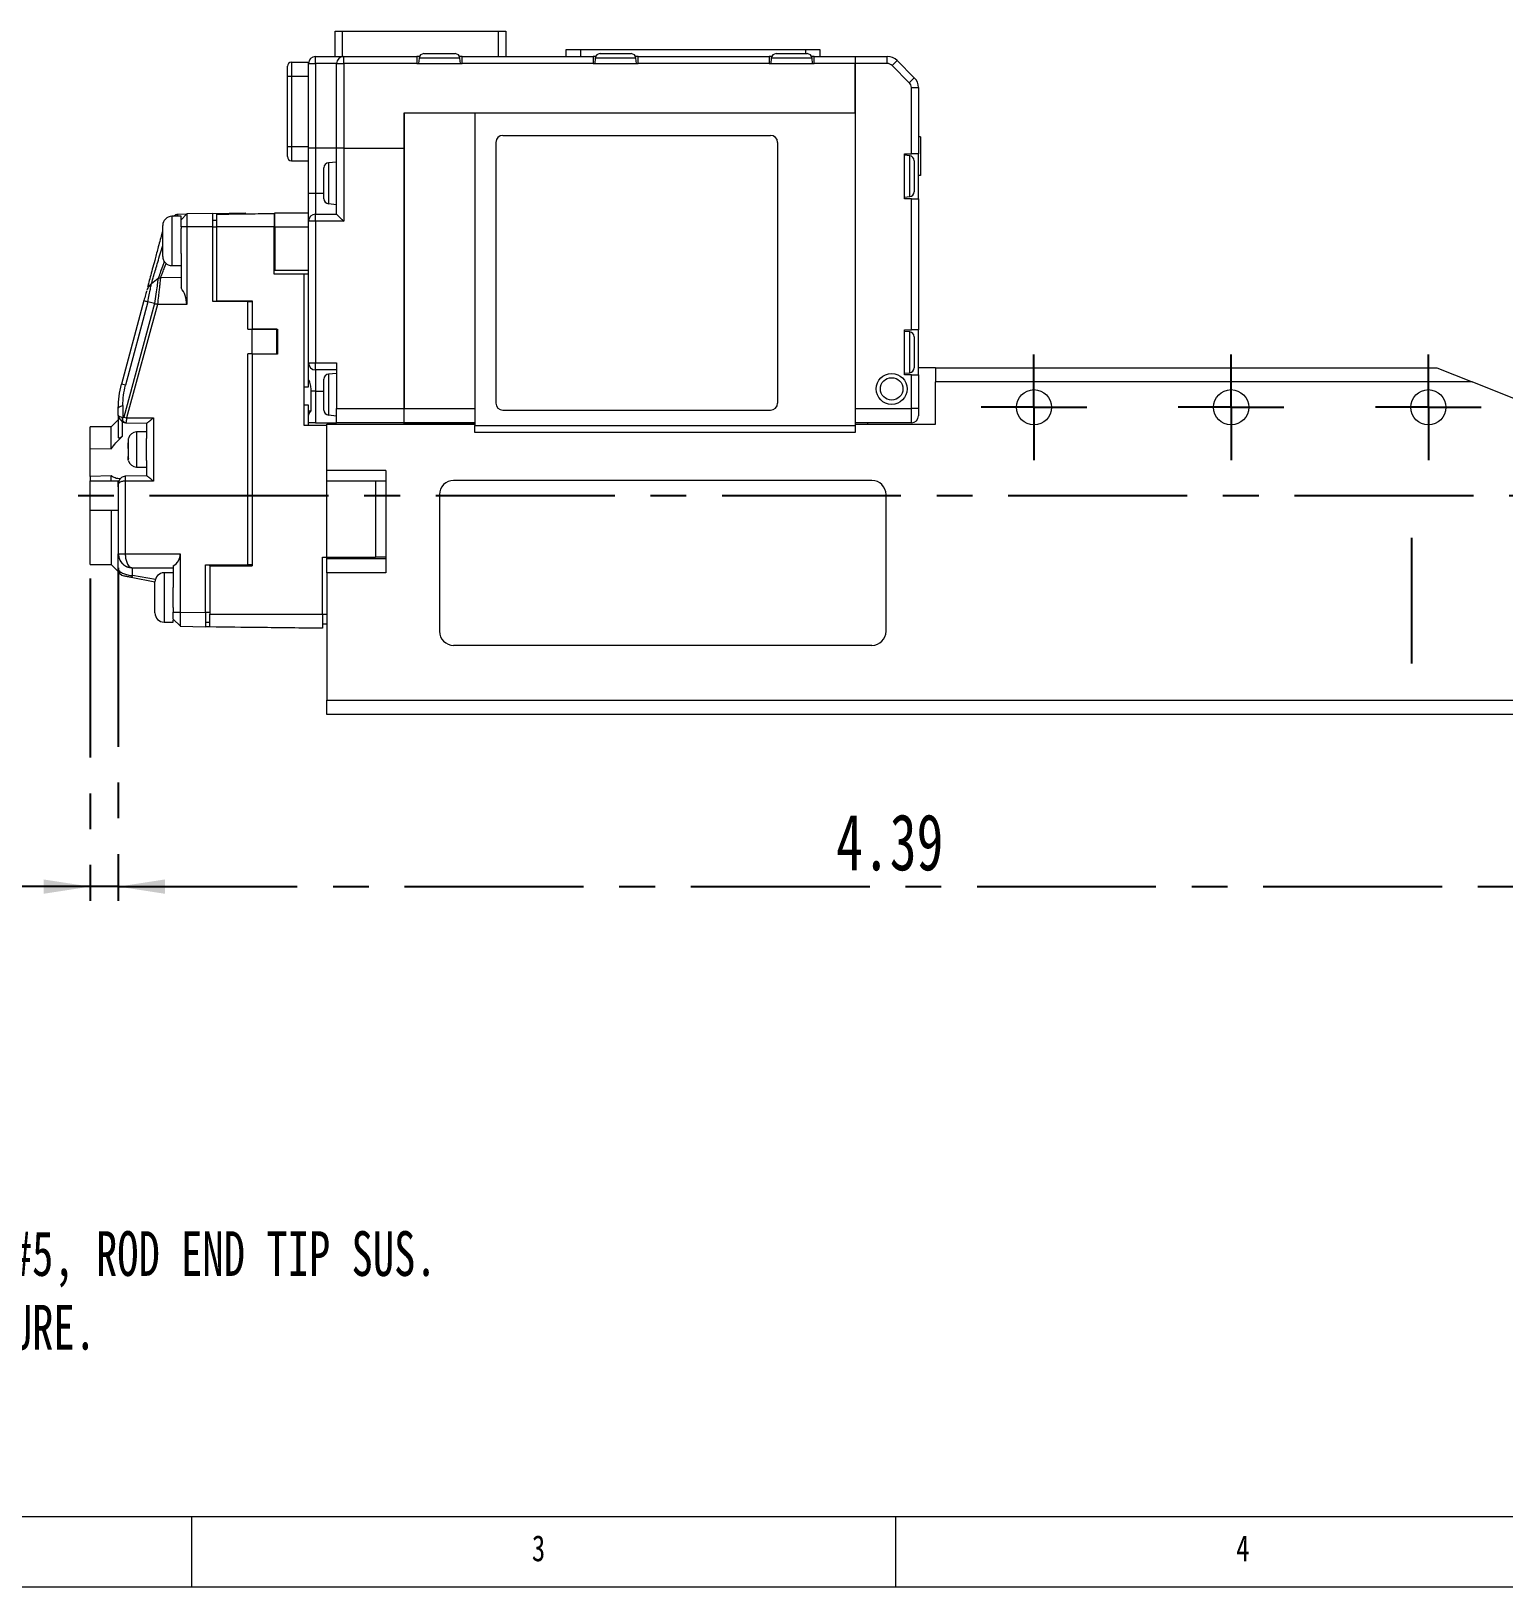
# Paper-space layout '시트1-ENG' of a CAD drawing. Header units: inches. Extents: x 0.2 to 16.3, y 0.2 to 11.5.
# Drawn here: x 3.883 to 7.999, y 0.197 to 4.545 of the extents above; entities that cross this region are included whole.
import ezdxf

# ---------------------------------------------------------------- set-up
doc = ezdxf.new("R2010")
doc.units = ezdxf.units.IN
doc.header["$MEASUREMENT"] = 0
doc.linetypes.add('CENTERX2', pattern=[0.8, 0.5, -0.1, 0.1, -0.1])
doc.layers.add('CENTER_LINE', color=7, linetype='CENTERX2')
doc.layers.add('DIMENSION', color=7, linetype='Continuous')
doc.styles.add('SLDTEXTSTYLE0', font='TXT', dxfattribs={"width": 0.7})
doc.styles.add('SLDTEXTSTYLE2', font='TXT', dxfattribs={"width": 0.75})
doc.dimstyles.new('SLDDIMSTYLE0', dxfattribs={"dimtxt": 0.15748, "dimasz": 0.13, "dimexe": 0, "dimexo": 0.0625, "dimgap": 0.03937, "dimtad": 1, "dimdec": 3, "dimrnd": 1e-09, "dimzin": 12, "dimdsep": 46, "dimtxsty": 'SLDTEXTSTYLE0', "dimsah": 1, "dimcen": 0.09, "dimadec": 0, "dimazin": 3, "dimtfac": 1, "dimtdec": 3, "dimtofl": 0, "dimtmove": 0, "dimatfit": 3, "dimfxl": 1, "dimfrac": 2, "dimtolj": 1, "dimtzin": 12, "dimarcsym": 0})
doc.dimstyles.new('SLDDIMSTYLE4', dxfattribs={"dimtxt": 0.15748, "dimasz": 0.13, "dimexe": 0, "dimexo": 0.0625, "dimgap": 0.03937, "dimtad": 1, "dimdec": 3, "dimrnd": 1e-09, "dimdsep": 46, "dimtxsty": 'SLDTEXTSTYLE0', "dimsah": 1, "dimcen": 0.09, "dimadec": 0, "dimazin": 2, "dimtfac": 1, "dimtdec": 3, "dimtmove": 0, "dimatfit": 0, "dimfxl": 1, "dimfrac": 2, "dimtolj": 1, "dimtzin": 12, "dimarcsym": 0})

# ---------------------------------------------------------------- blocks, each defined once
blk = doc.blocks.new('SW_NOTE_0_11')
at = {"layer": 'CENTER_LINE', "color": 0, "char_height": 0.125, "attachment_point": 1, "style": 'SLDTEXTSTYLE0'}
for s, insert in [('NOTE #2:', (0, 0.1611)), ('1. ACCESSORY PART :  SCREW#4, HINGE, NUT #4, NUT #5, ROD END TIP SUS.', (0, -0.0449)), ('2. ACCESSORY IS THE PARTS TO CONNECTE TO THE FIXTURE.', (0, -0.2509)), ('3. UNSPECIFIED TOLERANCES ARE +/- 0.007inch.', (0, -0.457))]:
    blk.add_mtext(s, dxfattribs=dict(at, insert=insert))
blk = doc.blocks.new('_D_68')
at = {"layer": 'CENTER_LINE'}
for p, q in [((4.1263, 3.0448), (4.1263, 2.1145)), ((4.0476, 3.0145), (4.0476, 2.1145)), ((4.0476, 2.1539), (3.2756, 2.1539)), ((4.1263, 2.1539), (4.0476, 2.1539)), ((4.1263, 2.1539), (4.3763, 2.1539))]:
    blk.add_line(p, q, dxfattribs=at)
for points in [[(4.0476, 2.1539), (3.9176, 2.1739), (3.9176, 2.1339)], [(4.1263, 2.1539), (4.2563, 2.1339), (4.2563, 2.1739)]]:
    blk.add_solid(points, dxfattribs=at)
at = {"layer": 'CENTER_LINE', "insert": (3.2756, 2.3569), "char_height": 0.15748, "attachment_point": 1, "style": 'SLDTEXTSTYLE0'}
blk.add_mtext('0.079', dxfattribs=at)
blk = doc.blocks.new('_D_69')
at = {"layer": 'CENTER_LINE'}
for p, q in [((4.1263, 3.0448), (4.1263, 2.1145)), ((8.5161, 2.6433), (8.5161, 2.1145)), ((4.1263, 2.1539), (8.5161, 2.1539))]:
    blk.add_line(p, q, dxfattribs=at)
for points in [[(4.1263, 2.1539), (4.2563, 2.1339), (4.2563, 2.1739)], [(8.5161, 2.1539), (8.3861, 2.1739), (8.3861, 2.1339)]]:
    blk.add_solid(points, dxfattribs=at)
at = {"layer": 'CENTER_LINE', "insert": (6.1324, 2.3569), "char_height": 0.15748, "attachment_point": 1, "style": 'SLDTEXTSTYLE0'}
blk.add_mtext('4.39', dxfattribs=at)
blk = doc.blocks.new('SW_CENTERMARKSYMBOL_20')
at = {"layer": 'CENTER_LINE', "color": 0}
for p, q in [((0, 0.0984), (0, 0.1476)), ((0, 0), (0, 0.0984)), ((-0.0984, 0), (-0.1476, 0)), ((0, 0), (-0.0984, 0)), ((0, 0), (0, -0.0984)), ((0, 0), (0.0984, 0)), ((0.0984, 0), (0.1476, 0)), ((0, -0.0984), (0, -0.1476))]:
    blk.add_line(p, q, dxfattribs=at)
blk = doc.blocks.new('SW_CENTERMARKSYMBOL_21')
at = {"layer": 'CENTER_LINE', "color": 0}
for p, q in [((0, 0.0984), (0, 0.1476)), ((0, 0), (0, 0.0984)), ((-0.0984, 0), (-0.1476, 0)), ((0, 0), (-0.0984, 0)), ((0, 0), (0, -0.0984)), ((0, 0), (0.0984, 0)), ((0.0984, 0), (0.1476, 0)), ((0, -0.0984), (0, -0.1476))]:
    blk.add_line(p, q, dxfattribs=at)
blk = doc.blocks.new('SW_CENTERMARKSYMBOL_22')
at = {"layer": 'CENTER_LINE', "color": 0}
for p, q in [((0, 0.0984), (0, 0.1476)), ((0, 0), (0, 0.0984)), ((-0.0984, 0), (-0.1476, 0)), ((0, 0), (-0.0984, 0)), ((0, 0), (0, -0.0984)), ((0, 0), (0.0984, 0)), ((0.0984, 0), (0.1476, 0)), ((0, -0.0984), (0, -0.1476))]:
    blk.add_line(p, q, dxfattribs=at)

psp = doc.layouts.new('시트1-ENG')

# ---------------------------------------------------------------- linework, layer by layer
at = {"color": 7, "linetype": 'Continuous', "lineweight": 18}
for p, q in [((4.7326, 4.4739), (4.7326, 4.5447)), ((4.7326, 4.5447), (4.7523, 4.5447)), ((4.7523, 4.5447), (4.7523, 4.4739)), ((4.7523, 4.5447), (5.1893, 4.5447)), ((5.1893, 4.4739), (5.1893, 4.5447)), ((5.1893, 4.5447), (5.209, 4.5447)), ((5.209, 4.5447), (5.209, 4.4739)), ((4.9806, 4.4817), (5.0476, 4.4817)), ((5.0476, 4.4817), (5.0673, 4.4817)), ((5.3783, 4.4739), (5.3783, 4.4935)), ((5.3783, 4.4935), (5.4176, 4.4935)), ((5.4176, 4.4935), (5.4176, 4.4739)), ((5.4176, 4.4935), (6.0476, 4.4935)), ((5.4727, 4.4817), (5.5398, 4.4817)), ((5.5398, 4.4817), (5.5594, 4.4817)), ((5.9649, 4.4817), (6.0319, 4.4817)), ((6.0319, 4.4817), (6.0515, 4.4817)), ((6.0476, 4.4935), (6.0869, 4.4935)), ((6.0869, 4.4935), (6.0869, 4.4739)), ((4.5988, 4.4187), (4.5988, 4.4463)), ((4.6106, 4.4581), (4.6106, 4.4187)), ((4.6106, 4.4581), (4.6578, 4.4581)), ((4.6578, 4.4542), (4.6578, 4.4581)), ((4.6578, 4.2179), (4.6578, 4.4542)), ((4.6578, 4.4542), (4.6775, 4.4542)), ((4.6775, 4.4542), (4.6775, 4.4739)), ((4.6775, 4.4739), (4.7562, 4.4739)), ((4.7365, 4.4542), (4.6775, 4.4542)), ((4.6775, 4.4542), (4.6775, 4.2179)), ((4.7365, 4.4542), (4.7562, 4.4542)), ((4.7365, 4.2179), (4.7365, 4.4542)), ((4.7562, 4.4542), (4.7562, 4.4739)), ((4.7562, 4.4739), (4.961, 4.4739)), ((4.7562, 4.4542), (4.7562, 4.2179)), ((4.961, 4.4542), (4.7562, 4.4542)), ((4.961, 4.4739), (4.961, 4.4542)), ((4.9682, 4.4739), (4.961, 4.4739)), ((4.961, 4.4542), (5.0869, 4.4542)), ((4.9669, 4.4691), (4.9656, 4.4542)), ((5.0869, 4.4739), (5.0797, 4.4739)), ((5.0823, 4.4542), (5.081, 4.4691)), ((5.0869, 4.4542), (5.0869, 4.4739)), ((5.0869, 4.4739), (5.4531, 4.4739)), ((5.4531, 4.4542), (5.0869, 4.4542)), ((5.4531, 4.4739), (5.4531, 4.4542)), ((5.4603, 4.4739), (5.4531, 4.4739)), ((5.4531, 4.4542), (5.5791, 4.4542)), ((5.459, 4.4691), (5.4577, 4.4542)), ((5.5791, 4.4739), (5.5719, 4.4739)), ((5.5744, 4.4542), (5.5731, 4.4691)), ((5.5791, 4.4542), (5.5791, 4.4739)), ((5.5791, 4.4739), (5.9452, 4.4739)), ((5.9452, 4.4542), (5.5791, 4.4542)), ((5.9452, 4.4739), (5.9452, 4.4542)), ((5.9524, 4.4739), (5.9452, 4.4739)), ((5.9452, 4.4542), (6.0712, 4.4542)), ((5.9511, 4.4691), (5.9498, 4.4542)), ((6.0712, 4.4739), (6.064, 4.4739)), ((6.0666, 4.4542), (6.0653, 4.4691)), ((6.0712, 4.4542), (6.0712, 4.4739)), ((6.0712, 4.4739), (6.1854, 4.4739)), ((6.1854, 4.4542), (6.0712, 4.4542)), ((6.1854, 4.4739), (6.1854, 4.4542)), ((6.1854, 4.4739), (6.2754, 4.4739)), ((6.1854, 4.3164), (6.1854, 4.4542)), ((6.1854, 4.4542), (6.1854, 3.4896)), ((6.2754, 4.4542), (6.1854, 4.4542)), ((6.2754, 4.4542), (6.2754, 4.4739)), ((6.2893, 4.4484), (6.3032, 4.4623)), ((6.3371, 4.4006), (6.2893, 4.4484)), ((6.3032, 4.4623), (6.3018, 4.4637)), ((6.3032, 4.4623), (6.351, 4.4145)), ((4.5988, 4.4187), (4.6106, 4.4187)), ((4.5988, 4.2219), (4.5988, 4.4187)), ((4.6106, 4.4187), (4.6578, 4.4187)), ((4.6106, 4.4187), (4.6106, 4.2219)), ((6.3371, 4.4006), (6.351, 4.4145)), ((6.3428, 4.2022), (6.3428, 4.3867)), ((6.3428, 4.3867), (6.3625, 4.3867)), ((6.3625, 4.3867), (6.3625, 4.2022)), ((4.9255, 4.3164), (6.1854, 4.3164)), ((4.9255, 4.2179), (4.9255, 4.3164)), ((4.9255, 4.3164), (5.1224, 4.3164)), ((4.9255, 4.3164), (4.9255, 3.4896)), ((5.1224, 4.3164), (5.1224, 3.4896)), ((5.1224, 4.3164), (6.1854, 4.3164)), ((5.1224, 4.3164), (5.1224, 3.4424)), ((6.1854, 4.3164), (6.1854, 3.4424)), ((4.5988, 4.2219), (4.6106, 4.2219)), ((4.5988, 4.1943), (4.5988, 4.2219)), ((4.6106, 4.2219), (4.6578, 4.2219)), ((4.6106, 4.2219), (4.6106, 4.1825)), ((4.6775, 4.2179), (4.6578, 4.2179)), ((4.6578, 4.092), (4.6578, 4.2179)), ((4.7365, 4.2179), (4.6775, 4.2179)), ((4.6775, 4.2179), (4.6775, 4.092)), ((4.7562, 4.2179), (4.7365, 4.2179)), ((4.7365, 4.0329), (4.7365, 4.2179)), ((4.7562, 4.2179), (4.9255, 4.2179)), ((4.7562, 4.2179), (4.7562, 4.0132)), ((4.9255, 3.4896), (4.9255, 4.2179)), ((5.1814, 4.2337), (5.1814, 3.5053)), ((5.2011, 4.2534), (5.9491, 4.2534)), ((5.9688, 4.2337), (5.9688, 3.5053)), ((6.3684, 4.2494), (6.3625, 4.2494)), ((6.3684, 4.2494), (6.3684, 4.1412)), ((4.6106, 4.1825), (4.6578, 4.1825)), ((4.7365, 4.1786), (4.7137, 4.1766)), ((6.3232, 4.2022), (6.3428, 4.2022)), ((6.3232, 4.0762), (6.3232, 4.2022)), ((6.3381, 4.1963), (6.3232, 4.1976)), ((6.3625, 4.2022), (6.3428, 4.2022)), ((6.3507, 4.1825), (6.3507, 4.1226)), ((6.3625, 4.0762), (6.3625, 4.2022)), ((4.7011, 4.1422), (4.7011, 4.1629)), ((4.7011, 4.0762), (4.7011, 4.1422)), ((6.3684, 4.1412), (6.3625, 4.1412)), ((4.6578, 4.092), (4.6775, 4.092)), ((4.6578, 4.0132), (4.6578, 4.092)), ((4.6775, 4.092), (4.6775, 4.0329)), ((6.3507, 4.1226), (6.3507, 4.0959)), ((4.7137, 4.0625), (4.7365, 4.0605)), ((6.3232, 4.0808), (6.3381, 4.0822)), ((6.3428, 4.0762), (6.3232, 4.0762)), ((6.3428, 3.7101), (6.3428, 4.0762)), ((6.3428, 4.0762), (6.3625, 4.0762)), ((6.3625, 4.0762), (6.3625, 3.7101)), ((4.2503, 3.9149), (4.2503, 4.0015)), ((4.3015, 4.0271), (4.2759, 4.0271)), ((4.2868, 4.0317), (4.2808, 4.0271)), ((4.2868, 4.0317), (4.2808, 4.0271)), ((4.2808, 4.0271), (4.2858, 4.0309)), ((4.2927, 4.0333), (4.3173, 4.0337)), ((4.3173, 4.0337), (4.3015, 4.0177)), ((4.3015, 4.0177), (4.3015, 4.0271)), ((4.3015, 3.9976), (4.3015, 4.0177)), ((4.3901, 4.035), (4.3173, 4.0337)), ((4.3173, 4.0337), (4.3173, 3.9976)), ((4.3901, 4.035), (4.4806, 4.0366)), ((4.3901, 3.9976), (4.3901, 4.035)), ((4.4019, 4.0155), (4.3901, 4.0155)), ((4.4806, 4.0366), (4.4806, 4.0341)), ((4.5614, 4.0351), (4.5633, 4.0351)), ((4.5633, 3.9975), (4.5633, 4.0368)), ((4.5633, 4.0368), (4.6578, 4.0368)), ((4.6775, 4.0132), (4.6578, 4.0132)), ((4.6578, 3.6176), (4.6578, 4.0132)), ((4.6775, 4.0329), (4.7365, 4.0329)), ((4.6775, 4.0132), (4.6775, 4.0329)), ((4.7562, 4.0132), (4.6775, 4.0132)), ((4.6775, 4.0132), (4.6775, 3.6176)), ((4.3173, 3.9976), (4.3015, 3.9976)), ((4.3015, 3.9976), (4.3015, 3.9929)), ((4.3015, 3.9235), (4.3015, 3.9929)), ((4.3173, 3.9976), (4.3173, 3.781)), ((4.3901, 3.9976), (4.3173, 3.9976)), ((4.3901, 3.7888), (4.3901, 3.9976)), ((4.3901, 3.9976), (4.4019, 3.9976)), ((4.4019, 3.7908), (4.4019, 3.9976)), ((4.5633, 3.9976), (4.5614, 3.9976)), ((4.5614, 3.8658), (4.5614, 3.9976)), ((4.5633, 3.9975), (4.6578, 3.9975)), ((4.5633, 3.9975), (4.5633, 3.8754)), ((4.3015, 3.9235), (4.3015, 3.8271)), ((4.5614, 3.9188), (4.5633, 3.9188)), ((4.2759, 3.8893), (4.3015, 3.8893)), ((4.6578, 3.8754), (4.5633, 3.8754)), ((4.2087, 3.8265), (4.2063, 3.8212)), ((4.2188, 3.8387), (4.214, 3.8336)), ((4.2184, 3.8368), (4.2188, 3.8387)), ((4.2372, 3.8529), (4.2188, 3.8387)), ((4.3015, 3.8563), (4.2442, 3.8553)), ((4.646, 3.8658), (4.5614, 3.8658)), ((4.646, 3.4424), (4.646, 3.8658)), ((4.6578, 3.8658), (4.646, 3.8658)), ((4.1979, 3.7922), (4.1352, 3.5582)), ((4.2278, 3.7831), (4.1413, 3.4661)), ((4.2088, 3.7882), (4.1463, 3.5552)), ((4.2047, 3.8177), (4.2046, 3.8172)), ((4.2055, 3.8188), (4.2057, 3.8188)), ((4.2278, 3.7831), (4.2088, 3.7882)), ((4.4885, 3.7888), (4.3901, 3.7888)), ((4.4019, 3.7908), (4.4019, 3.7888)), ((4.4019, 3.7908), (4.5003, 3.7908)), ((4.4058, 3.7908), (4.4058, 3.7888)), ((4.4885, 3.7113), (4.4885, 3.7888)), ((4.4885, 3.7888), (4.5003, 3.7888)), ((4.5003, 3.7908), (4.5003, 3.712)), ((4.2357, 3.781), (4.1492, 3.4639)), ((4.3173, 3.781), (4.2357, 3.781)), ((4.4885, 3.7113), (4.5003, 3.7113)), ((4.5003, 3.712), (4.5003, 3.7113)), ((4.5003, 3.712), (4.5712, 3.712)), ((4.5003, 3.6427), (4.5003, 3.7113)), ((4.5692, 3.7113), (4.5003, 3.7113)), ((4.5692, 3.6427), (4.5692, 3.7113)), ((4.5712, 3.712), (4.5712, 3.6419)), ((6.3232, 3.7101), (6.3428, 3.7101)), ((6.3232, 3.5841), (6.3232, 3.7101)), ((6.3381, 3.7041), (6.3232, 3.7054)), ((6.3625, 3.7101), (6.3428, 3.7101)), ((6.3625, 3.5841), (6.3625, 3.7101)), ((6.3507, 3.6904), (6.3507, 3.6305)), ((4.5003, 3.6427), (4.4885, 3.6427)), ((4.4885, 3.0527), (4.4885, 3.6427)), ((4.5003, 3.6427), (4.5692, 3.6427)), ((4.5003, 3.6427), (4.5003, 3.6419)), ((4.5003, 3.6419), (4.5003, 3.0507)), ((4.5712, 3.6419), (4.5003, 3.6419)), ((4.6578, 3.6176), (4.6775, 3.6176)), ((4.6578, 3.5981), (4.6578, 3.6176)), ((4.6775, 3.6176), (4.7365, 3.6176)), ((4.6775, 3.5979), (4.6775, 3.6176)), ((4.7365, 3.6176), (4.7365, 3.4896)), ((6.3507, 3.6305), (6.3507, 3.6038)), ((4.6578, 3.5507), (4.6578, 3.5981)), ((4.6604, 3.5667), (4.6578, 3.5667)), ((4.7365, 3.5979), (4.6775, 3.5979)), ((4.6775, 3.5979), (4.6775, 3.5388)), ((4.7011, 3.5516), (4.7011, 3.5723)), ((4.7365, 3.588), (4.7137, 3.586)), ((6.3232, 3.5887), (6.3381, 3.59)), ((6.3428, 3.5841), (6.3232, 3.5841)), ((6.3428, 3.4896), (6.3428, 3.5841)), ((6.3428, 3.5841), (6.3625, 3.5841)), ((6.4098, 3.6038), (6.3625, 3.6038)), ((6.3625, 3.5841), (6.3625, 3.4896)), ((6.4098, 3.6038), (6.4098, 3.5644)), ((6.4098, 3.6038), (7.8114, 3.6038)), ((7.8114, 3.6038), (7.9098, 3.5644)), ((4.1463, 3.5552), (4.1352, 3.5582)), ((4.646, 3.5507), (4.6578, 3.5507)), ((4.6775, 3.5388), (4.6657, 3.5388)), ((4.6657, 3.4834), (4.6657, 3.5388)), ((4.6775, 3.5388), (4.6775, 3.4502)), ((4.7011, 3.4856), (4.7011, 3.5516)), ((7.9098, 3.5644), (6.4098, 3.5644)), ((6.4098, 3.4463), (6.4098, 3.5644)), ((8.2051, 3.4463), (7.9098, 3.5644)), ((4.1263, 3.4703), (4.1263, 3.4909)), ((4.1388, 3.4981), (4.1388, 3.4644)), ((4.6578, 3.4995), (4.646, 3.4995)), ((4.6578, 3.4424), (4.6578, 3.4995)), ((4.6578, 3.4834), (4.6657, 3.4834)), ((4.7365, 3.4896), (4.9255, 3.4896)), ((4.7365, 3.4502), (4.7365, 3.4896)), ((4.9255, 3.4896), (5.1224, 3.4896)), ((4.9255, 3.4502), (4.9255, 3.4896)), ((5.2011, 3.4857), (5.9491, 3.4857)), ((6.1854, 3.4896), (6.3428, 3.4896)), ((6.3625, 3.4896), (6.3428, 3.4896)), ((6.3428, 3.4502), (6.3428, 3.4896)), ((6.3625, 3.4896), (6.3625, 3.4699)), ((4.1066, 3.4387), (4.0476, 3.4387)), ((4.0476, 3.3787), (4.0476, 3.4387)), ((4.1263, 3.4588), (4.1066, 3.4387)), ((4.1066, 3.3776), (4.1066, 3.4387)), ((4.1388, 3.4644), (4.1382, 3.4645)), ((4.1441, 3.4508), (4.1471, 3.4505)), ((4.146, 3.4504), (4.2057, 3.4494)), ((4.1492, 3.4639), (4.2244, 3.4639)), ((4.2051, 3.4494), (4.2051, 3.4061)), ((4.2244, 3.4639), (4.2244, 3.2871)), ((4.709, 3.4424), (4.646, 3.4424)), ((4.6775, 3.4502), (4.6578, 3.4502)), ((4.6775, 3.4502), (4.7365, 3.4502)), ((4.709, 3.3164), (4.709, 3.4463)), ((4.709, 3.4463), (5.1224, 3.4463)), ((4.7137, 3.4719), (4.7365, 3.4699)), ((4.9255, 3.4502), (4.7365, 3.4502)), ((5.1224, 3.4502), (4.9255, 3.4502)), ((4.9255, 3.4483), (4.9255, 3.4502)), ((5.1224, 3.4483), (4.9255, 3.4483)), ((5.1224, 3.4424), (6.1854, 3.4424)), ((5.1224, 3.4227), (5.1224, 3.4424)), ((6.3428, 3.4502), (6.1854, 3.4502)), ((6.1854, 3.4463), (6.4098, 3.4463)), ((6.1854, 3.4424), (6.1854, 3.4227)), ((6.2208, 3.4463), (6.2208, 3.4502)), ((4.1539, 3.4009), (4.1539, 3.3928)), ((4.1539, 3.3885), (4.1539, 3.3928)), ((4.2051, 3.4246), (4.1775, 3.4246)), ((4.2051, 3.3911), (4.2051, 3.4061)), ((6.1854, 3.4227), (5.1224, 3.4227)), ((4.0476, 3.3003), (4.0476, 3.3787)), ((4.0476, 3.3787), (4.1066, 3.3776)), ((4.1539, 3.3823), (4.1539, 3.3885)), ((4.1539, 3.378), (4.1539, 3.3823)), ((4.1539, 3.3729), (4.1539, 3.3562)), ((4.1539, 3.3499), (4.1539, 3.3562)), ((4.2051, 3.3448), (4.2051, 3.3911)), ((4.1775, 3.3262), (4.2051, 3.3262)), ((4.2051, 3.3448), (4.2051, 3.3017)), ((4.8743, 3.3164), (4.709, 3.3164)), ((4.709, 3.2869), (4.709, 3.3164)), ((4.8743, 3.3164), (4.8743, 3.0309)), ((4.1066, 3.3017), (4.0476, 3.3003)), ((4.0476, 3.3003), (4.0476, 3.2876)), ((4.0476, 3.2876), (4.1066, 3.2876)), ((4.0476, 3.2049), (4.0476, 3.2876)), ((4.1066, 3.2876), (4.1066, 3.3017)), ((4.1066, 3.2876), (4.1284, 3.2876)), ((4.1263, 3.2709), (4.1263, 3.2876)), ((4.1263, 3.2777), (4.1263, 3.0842)), ((4.2056, 3.3017), (4.1455, 3.3006)), ((4.1456, 3.2871), (4.1457, 3.0842)), ((4.2244, 3.2871), (4.1456, 3.2871)), ((4.709, 3.0743), (4.709, 3.2869)), ((4.8448, 3.2869), (4.709, 3.2869)), ((4.8448, 3.2869), (4.8448, 3.0743)), ((4.8743, 3.2869), (4.8448, 3.2869)), ((6.2326, 3.2888), (5.0633, 3.2888)), ((5.0239, 3.2494), (5.0239, 2.8675)), ((6.272, 2.8675), (6.272, 3.2494)), ((4.0476, 3.0538), (4.0476, 3.2049)), ((4.1066, 3.2049), (4.0476, 3.2049)), ((4.1066, 3.2049), (4.1066, 3.0538)), ((4.1263, 3.2049), (4.1066, 3.2049)), ((4.0476, 3.0538), (4.1066, 3.0538)), ((4.1066, 3.0538), (4.1296, 3.0304)), ((4.1263, 3.0842), (4.1457, 3.0842)), ((4.1263, 3.0413), (4.1263, 3.0842)), ((4.1457, 3.0842), (4.2995, 3.0842)), ((4.1657, 3.0448), (4.2799, 3.0448)), ((4.1657, 3.0229), (4.1657, 3.0448)), ((4.2799, 3.0501), (4.2799, 2.9897)), ((4.2995, 3.0842), (4.2995, 2.9209)), ((4.3704, 3.0527), (4.4885, 3.0527)), ((4.3704, 2.9197), (4.3704, 3.0527)), ((4.3822, 3.0507), (4.3822, 3.0527)), ((4.3822, 3.0507), (4.5003, 3.0507)), ((4.3822, 3.0507), (4.3822, 2.9149)), ((4.5003, 3.0527), (4.4885, 3.0527)), ((4.6972, 3.0743), (4.709, 3.0743)), ((4.6972, 2.9149), (4.6972, 3.0743)), ((4.709, 3.0743), (4.8448, 3.0743)), ((4.709, 3.0309), (4.709, 3.0743)), ((4.8743, 3.0703), (4.709, 3.0703)), ((4.8743, 3.0743), (4.8448, 3.0743)), ((4.2282, 3.0047), (4.1618, 3.018)), ((4.2287, 2.9526), (4.2287, 3.0053)), ((4.2799, 3.0309), (4.2543, 3.0309)), ((4.709, 3.0309), (4.709, 2.6746)), ((4.8743, 3.0309), (4.709, 3.0309)), ((4.2799, 2.9471), (4.2799, 2.9897)), ((4.2287, 2.9187), (4.2287, 2.9526)), ((4.2799, 2.9343), (4.2799, 2.9471)), ((4.2799, 2.9343), (4.2799, 2.9209)), ((4.2799, 2.9209), (4.2995, 2.9209)), ((4.2995, 2.9209), (4.3704, 2.9197)), ((4.3704, 2.9197), (4.3704, 2.8803)), ((4.3822, 2.9195), (4.3704, 2.9195)), ((4.6972, 2.9149), (4.709, 2.9149)), ((4.2543, 2.8931), (4.2799, 2.8931)), ((4.2799, 2.9016), (4.2997, 2.8814)), ((4.2799, 2.9016), (4.2997, 2.8814)), ((4.2804, 2.9011), (4.2799, 2.9016)), ((4.2799, 2.8931), (4.2799, 2.8987)), ((4.2995, 2.8816), (4.3704, 2.8803)), ((4.3822, 2.8919), (4.3704, 2.8919)), ((4.3822, 2.8801), (4.3704, 2.8803)), ((4.709, 2.8873), (4.6972, 2.8873)), ((5.0633, 2.8282), (6.2326, 2.8282)), ((4.709, 2.6746), (8.398, 2.6746)), ((4.709, 2.6353), (4.709, 2.6746)), ((8.398, 2.6353), (4.709, 2.6353)), ((0.3937, 0.3937), (16.1516, 0.3937)), ((4.3307, 0.3937), (4.3307, 0.1969)), ((6.2992, 0.1969), (6.2992, 0.3937)), ((0.1969, 0.1969), (16.3386, 0.1969))]:
    psp.add_line(p, q, dxfattribs=at)
at = {"color": 8, "linetype": 'Continuous', "lineweight": 18}
for p, q in [((6.0476, 4.4817), (6.0476, 4.4935)), ((5.0552, 4.4691), (4.9669, 4.4691)), ((5.081, 4.4691), (5.0552, 4.4691)), ((5.5473, 4.4691), (5.459, 4.4691)), ((5.5731, 4.4691), (5.5473, 4.4691)), ((6.0394, 4.4691), (5.9511, 4.4691)), ((6.0653, 4.4691), (6.0394, 4.4691)), ((4.7137, 4.1766), (4.7137, 4.1493)), ((6.3381, 4.1174), (6.3381, 4.1963)), ((4.7137, 4.1493), (4.7137, 4.0625)), ((4.6775, 4.092), (4.7011, 4.092)), ((6.3381, 4.0822), (6.3381, 4.1174)), ((4.2759, 4.0271), (4.2759, 3.8893)), ((6.3381, 3.6252), (6.3381, 3.7041)), ((4.5712, 3.6756), (4.5692, 3.6756)), ((4.5692, 3.6622), (4.5712, 3.6622)), ((6.3381, 3.59), (6.3381, 3.6252)), ((4.7137, 3.586), (4.7137, 3.5588)), ((4.6775, 3.5388), (4.7011, 3.5388)), ((4.7137, 3.5588), (4.7137, 3.4719)), ((4.1775, 3.4246), (4.1775, 3.3911)), ((4.1775, 3.3911), (4.1775, 3.3262)), ((4.1267, 3.2799), (4.1263, 3.2777)), ((4.2299, 3.0125), (4.1657, 3.0229)), ((4.2543, 3.0309), (4.2543, 2.9471)), ((4.2543, 2.9471), (4.2543, 2.8931))]:
    psp.add_line(p, q, dxfattribs=at)
at = {"color": 7, "linetype": 'Continuous', "lineweight": 18, "flags": 128}
for points in [[(4.1263, 3.4909), (4.1265, 3.4919), (4.1271, 3.4929), (4.1282, 3.4939), (4.1296, 3.4948), (4.1314, 3.4957), (4.1335, 3.4966), (4.136, 3.4974), (4.1388, 3.4981)], [(4.1657, 3.0229), (4.1651, 3.0217), (4.1646, 3.0207), (4.1641, 3.0198), (4.1636, 3.0191), (4.1631, 3.0186), (4.1627, 3.0182), (4.1622, 3.018), (4.1618, 3.018)]]:
    psp.add_lwpolyline(points, dxfattribs=at)
at = {"color": 7, "linetype": 'Continuous', "lineweight": 18}
for centre, radius in [((6.2877, 3.5447), 0.0433), ((6.2877, 3.5447), 0.0315), ((6.6854, 3.4935), 0.0492), ((7.2365, 3.4935), 0.0492), ((7.7877, 3.4935), 0.0492)]:
    psp.add_circle(centre, radius, dxfattribs=at)
for centre, radius, start, end in [((4.9806, 4.4679), 0.0138, 90, 175), ((5.0673, 4.4679), 0.0138, 5, 90), ((5.4727, 4.4679), 0.0138, 90, 175), ((5.5594, 4.4679), 0.0138, 5, 90), ((5.9649, 4.4679), 0.0138, 90, 175), ((6.0515, 4.4679), 0.0138, 5, 90), ((4.6106, 4.4463), 0.0118, 90, 180), ((4.6775, 4.4542), 0.0197, 90, 180), ((4.7562, 4.4542), 0.0197, 90, 180), ((6.2754, 4.4345), 0.0394, 45, 90), ((6.2754, 4.4345), 0.0197, 45, 90), ((6.3232, 4.3867), 0.0197, 0, 45), ((6.3232, 4.3867), 0.0394, 0, 45), ((5.2011, 4.2337), 0.0197, 90, 180), ((5.9491, 4.2337), 0.0197, 0, 90), ((4.6106, 4.1943), 0.0118, 180, 270), ((4.7149, 4.1629), 0.0138, 95, 180), ((6.3369, 4.1825), 0.0138, 0, 85), ((6.3369, 4.0959), 0.0138, 275, 360), ((4.7149, 4.0762), 0.0138, 180, 265), ((4.2759, 4.0015), 0.0256, 90, 180), ((4.6775, 4.0132), 0.0197, 90, 180), ((4.2759, 3.9149), 0.0256, 180, 270), ((6.3369, 3.6904), 0.0138, 0, 85), ((4.6775, 3.6176), 0.0197, 180, 270), ((4.7149, 3.5723), 0.0138, 95, 180), ((6.3369, 3.6038), 0.0138, 275, 360), ((4.7149, 3.4856), 0.0138, 180, 265), ((5.2011, 3.5053), 0.0197, 180, 270), ((5.9491, 3.5053), 0.0197, 270, 0), ((4.6515, 5.3059), 1.9092, 254.5027, 254.7474), ((6.3428, 3.4699), 0.0197, 270, 0), ((4.1775, 3.401), 0.0236, 90, 166.8027), ((4.1775, 3.3498), 0.0236, 193.6045, 270), ((5.0633, 3.2494), 0.0394, 90, 180), ((6.2326, 3.2494), 0.0394, 0, 90), ((4.2602, 3.0842), 0.0394, 300.005, 360), ((4.146, 3.0413), 0.0197, 180, 258.6901), ((4.2543, 3.0053), 0.0256, 90, 180), ((4.2543, 2.9187), 0.0256, 180, 270), ((5.0633, 2.8675), 0.0394, 180, 270), ((6.2326, 2.8675), 0.0394, 270, 0)]:
    psp.add_arc(centre, radius, start, end, dxfattribs=at)
psp.add_ellipse((4.2443, 3.781), major_axis=(0, 0.0743), ratio=0.982842, start_param=4.712389, end_param=5.381677, dxfattribs=at)
at = {"color": 8, "linetype": 'Continuous', "lineweight": 18}
for points, knots in [([(4.2858, 4.0309), (4.2857, 4.0307), (4.2857, 4.0304), (4.2854, 4.028), (4.2853, 4.0271)], [0, 0, 0, 0, 0.606351, 1, 1, 1, 1]), ([(4.2922, 4.0271), (4.2922, 4.0277), (4.2927, 4.0328), (4.2927, 4.0331), (4.2927, 4.0333)], [0, 0, 0, 0, 0.1250824, 1, 1, 1, 1]), ([(4.2188, 3.8387), (4.2189, 3.8392), (4.2192, 3.8403), (4.2217, 3.8486), (4.2255, 3.8614), (4.2305, 3.8785), (4.2365, 3.899), (4.2432, 3.9216), (4.248, 3.9376), (4.2503, 3.9455)], [0, 0, 0, 0, 0.143144, 0.287166, 0.430986, 0.574957, 0.718637, 0.862494, 1, 1, 1, 1]), ([(4.2548, 3.9014), (4.2536, 3.8983), (4.2497, 3.8874), (4.2438, 3.8712), (4.2383, 3.8559), (4.2375, 3.8539), (4.2372, 3.8529)], [0, 0, 0, 0, 0.107185, 0.374516, 0.689272, 1, 1, 1, 1]), ([(4.2442, 3.8553), (4.2444, 3.8557), (4.2447, 3.8566), (4.2473, 3.8635), (4.2514, 3.874), (4.2557, 3.8849), (4.2588, 3.893), (4.2598, 3.8954)], [0, 0, 0, 0, 0.228689, 0.450272, 0.670143, 0.90183, 1, 1, 1, 1]), ([(4.2088, 3.7882), (4.2101, 3.7949), (4.2127, 3.8081), (4.2155, 3.8224), (4.2172, 3.8308), (4.2181, 3.8357), (4.2183, 3.8365), (4.2184, 3.8368)], [0, 0, 0, 0, 0.293873, 0.5768833, 0.7326244, 0.8792892, 1, 1, 1, 1]), ([(4.1382, 3.4645), (4.1379, 3.4637), (4.1372, 3.4619), (4.1369, 3.4592), (4.1372, 3.4565), (4.1382, 3.4542), (4.1394, 3.4527), (4.1403, 3.4523), (4.1405, 3.4523)], [0, 0, 0, 0, 0.164948, 0.34698, 0.542494, 0.74552, 0.948546, 1, 1, 1, 1]), ([(4.1379, 3.4129), (4.1379, 3.4209), (4.1379, 3.4369), (4.1379, 3.4538), (4.1379, 3.4579), (4.1379, 3.4599)], [0, 0, 0, 0, 0.333334, 0.666667, 1, 1, 1, 1]), ([(4.1441, 3.4508), (4.1437, 3.4509), (4.1427, 3.4512), (4.1412, 3.4525), (4.1398, 3.4544), (4.1388, 3.4568), (4.1384, 3.4594), (4.1384, 3.462), (4.1387, 3.4636), (4.1388, 3.4644)], [0, 0, 0, 0, 0.09474, 0.253915, 0.41569, 0.575134, 0.727719, 0.870019, 1, 1, 1, 1]), ([(4.1492, 3.4639), (4.1491, 3.4622), (4.149, 3.4596), (4.1486, 3.4564), (4.1483, 3.4543), (4.148, 3.4524), (4.1476, 3.4512), (4.1473, 3.4505), (4.1471, 3.4505), (4.1471, 3.4506)], [0, 0, 0, 0, 0.246502, 0.385468, 0.534599, 0.661704, 0.826631, 0.94575, 1, 1, 1, 1])]:
    psp.add_open_spline(points, degree=3, knots=knots, dxfattribs=at)
at = {"color": 7, "linetype": 'Continuous', "lineweight": 18}
for points in [[(4.2858, 4.0309), (4.2868, 4.0316), (4.289, 4.0329), (4.2915, 4.0332), (4.2927, 4.0333)], [(4.1542, 3.3941), (4.1541, 3.3908), (4.1538, 3.3842), (4.1541, 3.3775), (4.1542, 3.3742)]]:
    psp.add_open_spline(points, degree=3, dxfattribs=at)
for points, knots in [([(4.4019, 4.0332), (4.4317, 4.0335), (4.4848, 4.0342), (4.538, 4.0348), (4.5614, 4.0351)], [0, 0, 0, 0, 0.560004, 1, 1, 1, 1]), ([(4.4019, 3.9976), (4.4019, 3.9995), (4.4019, 4.0035), (4.4019, 4.0094), (4.4019, 4.0149), (4.4019, 4.0199), (4.4019, 4.0243), (4.4019, 4.0279), (4.4019, 4.0306), (4.4019, 4.0322), (4.4019, 4.033), (4.4019, 4.0331), (4.4019, 4.0332)], [0, 0, 0, 0, 0.105847, 0.214763, 0.32061, 0.429527, 0.535365, 0.644273, 0.750108, 0.859012, 0.929074, 1, 1, 1, 1]), ([(4.5614, 4.0351), (4.5614, 4.035), (4.5614, 4.0348), (4.5614, 4.0332), (4.5614, 4.0306), (4.5614, 4.0271), (4.5614, 4.0227), (4.5614, 4.0176), (4.5614, 4.0119), (4.5614, 4.0066), (4.5614, 4.0017), (4.5614, 3.999), (4.5614, 3.9976)], [0, 0, 0, 0, 0.105847, 0.214764, 0.320611, 0.429529, 0.535367, 0.644275, 0.75011, 0.859014, 0.929075, 1, 1, 1, 1]), ([(4.7365, 4.0329), (4.7367, 4.0328), (4.737, 4.0324), (4.7397, 4.0297), (4.744, 4.0254), (4.7498, 4.0197), (4.7541, 4.0154), (4.7562, 4.0132)], [0, 0, 0, 0, 0.146754, 0.316126, 0.510248, 0.757793, 1, 1, 1, 1]), ([(4.2473, 3.9767), (4.2456, 3.9701), (4.242, 3.9569), (4.2369, 3.938), (4.2322, 3.9203), (4.2269, 3.9004), (4.221, 3.8786), (4.2152, 3.8568), (4.2107, 3.8402), (4.2089, 3.8332), (4.2081, 3.8304)], [0, 0, 0, 0, 0.107151, 0.216449, 0.312963, 0.409033, 0.567295, 0.724847, 0.886827, 1, 1, 1, 1]), ([(4.2503, 3.9879), (4.2502, 3.9874), (4.2498, 3.9859), (4.249, 3.9831), (4.2482, 3.9799), (4.2476, 3.9777), (4.2473, 3.9767)], [0, 0, 0, 0, 0.165544, 0.457121, 0.732988, 1, 1, 1, 1]), ([(4.2503, 3.9743), (4.2502, 3.9744), (4.2474, 3.9755), (4.2473, 3.9761), (4.2473, 3.9767)], [0, 0, 0, 0, 0.0545203, 1, 1, 1, 1]), ([(4.5614, 3.9976), (4.5316, 3.9976), (4.4784, 3.9977), (4.4253, 3.9976), (4.4019, 3.9976)], [0, 0, 0, 0, 0.560005, 1, 1, 1, 1]), ([(4.2183, 3.8369), (4.2167, 3.8358), (4.2119, 3.8325), (4.2091, 3.8274), (4.2071, 3.824)], [0, 0, 0, 0, 0.327229, 1, 1, 1, 1]), ([(4.2183, 3.8373), (4.2177, 3.8369), (4.2164, 3.8361), (4.2154, 3.8349), (4.2148, 3.8342)], [0, 0, 0, 0, 0.4175847, 1, 1, 1, 1]), ([(4.2372, 3.8529), (4.2371, 3.8518), (4.2368, 3.8497), (4.2346, 3.8335), (4.2316, 3.8105), (4.2291, 3.7923), (4.2278, 3.7831)], [0, 0, 0, 0, 0.250224, 0.500004, 0.749764, 1, 1, 1, 1]), ([(4.2442, 3.8553), (4.2441, 3.8547), (4.244, 3.8535), (4.243, 3.8446), (4.2417, 3.8331), (4.2403, 3.8202), (4.2383, 3.8027), (4.2366, 3.7887), (4.2357, 3.781)], [0, 0, 0, 0, 0.180061, 0.378365, 0.505739, 0.63991, 0.801206, 1, 1, 1, 1]), ([(4.2372, 3.8529), (4.2383, 3.8535), (4.2404, 3.8549), (4.2429, 3.8552), (4.2442, 3.8553)], [0, 0, 0, 0, 0.502742, 1, 1, 1, 1]), ([(4.2052, 3.8189), (4.2048, 3.8175), (4.2041, 3.8146), (4.2022, 3.8077), (4.2001, 3.7998), (4.1986, 3.7943), (4.1979, 3.7916)], [0, 0, 0, 0, 0.253072, 0.504788, 0.755918, 1, 1, 1, 1]), ([(4.1979, 3.7922), (4.1983, 3.7919), (4.1993, 3.7912), (4.2056, 3.7892), (4.2088, 3.7882)], [0, 0, 0, 0, 0.4986396, 1, 1, 1, 1]), ([(4.2084, 3.825), (4.208, 3.8249), (4.2073, 3.8247), (4.2063, 3.8223), (4.2058, 3.8212)], [0, 0, 0, 0, 0.527132, 1, 1, 1, 1]), ([(4.2278, 3.7831), (4.2284, 3.783), (4.2295, 3.7827), (4.2315, 3.7825), (4.2334, 3.782), (4.2347, 3.7813), (4.2355, 3.7811), (4.2357, 3.781)], [0, 0, 0, 0, 0.249886, 0.499926, 0.747959, 0.907794, 1, 1, 1, 1]), ([(4.6604, 3.5667), (4.6595, 3.5683), (4.658, 3.5708), (4.6579, 3.5731), (4.6578, 3.5739)], [0, 0, 0, 0, 0.662426, 1, 1, 1, 1]), ([(4.6657, 3.5388), (4.6656, 3.5411), (4.6654, 3.5458), (4.6639, 3.5528), (4.6622, 3.5597), (4.661, 3.5644), (4.6604, 3.5667)], [0, 0, 0, 0, 0.245744, 0.495103, 0.747545, 1, 1, 1, 1]), ([(4.1263, 3.4909), (4.1267, 3.5023), (4.1274, 3.5248), (4.1326, 3.5471), (4.1352, 3.5582)], [0, 0, 0, 0, 0.504417, 1, 1, 1, 1]), ([(4.1388, 3.4981), (4.1391, 3.5077), (4.1397, 3.5267), (4.1441, 3.5457), (4.1463, 3.5552)], [0, 0, 0, 0, 0.504153, 1, 1, 1, 1]), ([(4.6578, 3.4705), (4.6582, 3.4723), (4.6589, 3.4757), (4.6624, 3.4804), (4.665, 3.4828), (4.6657, 3.4834)], [0, 0, 0, 0, 0.450418, 0.856973, 1, 1, 1, 1]), ([(4.1263, 3.4709), (4.1263, 3.4713), (4.1263, 3.4725), (4.1263, 3.4618), (4.1263, 3.4473), (4.1263, 3.4377), (4.1263, 3.4335), (4.1263, 3.4245), (4.1263, 3.4151), (4.1263, 3.41)], [0, 0, 0, 0, 0.119422, 0.412577, 0.715116, 0.717486, 0.735874, 0.857634, 1, 1, 1, 1]), ([(4.1263, 3.4703), (4.1265, 3.4686), (4.127, 3.4651), (4.1312, 3.4585), (4.1369, 3.4546), (4.1407, 3.452)], [0, 0, 0, 0, 0.23397, 0.47863, 1, 1, 1, 1]), ([(4.1263, 3.4703), (4.1268, 3.4697), (4.1279, 3.4684), (4.1346, 3.4658), (4.1382, 3.4645)], [0, 0, 0, 0, 0.470945, 1, 1, 1, 1]), ([(4.1413, 3.4661), (4.1413, 3.4659), (4.1412, 3.4657), (4.1409, 3.4652), (4.1403, 3.4647), (4.1396, 3.4643), (4.139, 3.4644), (4.1388, 3.4644)], [0, 0, 0, 0, 0.1072724, 0.2162658, 0.4632621, 0.7330696, 1, 1, 1, 1]), ([(4.1404, 3.4522), (4.1411, 3.4518), (4.1425, 3.4511), (4.1441, 3.4507), (4.1448, 3.4506)], [0, 0, 0, 0, 0.518705, 1, 1, 1, 1]), ([(4.2244, 3.4639), (4.2243, 3.4639), (4.2239, 3.4635), (4.2227, 3.4624), (4.2211, 3.461), (4.2194, 3.4596), (4.2182, 3.4585), (4.2168, 3.4573), (4.2154, 3.4562), (4.214, 3.455), (4.2127, 3.4539), (4.2114, 3.4529), (4.2103, 3.452), (4.2094, 3.4514), (4.2087, 3.4509), (4.208, 3.4504), (4.2074, 3.45), (4.2066, 3.4496), (4.206, 3.4493), (4.2057, 3.4494), (4.2057, 3.4494)], [0, 0, 0, 0, 0.005842, 0.05854, 0.164486, 0.217772, 0.274749, 0.331897, 0.408992, 0.467555, 0.526382, 0.608401, 0.663814, 0.705904, 0.748189, 0.792152, 0.83641, 0.890229, 0.975048, 1, 1, 1, 1]), ([(4.1066, 3.3776), (4.1109, 3.3832), (4.1195, 3.3946), (4.1304, 3.4058), (4.1367, 3.4117), (4.1379, 3.4129)], [0, 0, 0, 0, 0.437761, 0.888995, 1, 1, 1, 1]), ([(4.1379, 3.4129), (4.1374, 3.4125), (4.1365, 3.4116), (4.1351, 3.4105), (4.1336, 3.4094), (4.1325, 3.4087), (4.1316, 3.4082), (4.131, 3.4079), (4.1304, 3.4076), (4.1298, 3.4075), (4.129, 3.4073), (4.1283, 3.4073), (4.1277, 3.4074), (4.1273, 3.4076), (4.1269, 3.4079), (4.1266, 3.4084), (4.1264, 3.4088), (4.1263, 3.4094), (4.1263, 3.4098), (4.1263, 3.41)], [0, 0, 0, 0, 0.093682, 0.18791, 0.284307, 0.381749, 0.42337, 0.465141, 0.507463, 0.550018, 0.591658, 0.676665, 0.7203, 0.756364, 0.830151, 0.868011, 0.900484, 0.966462, 1, 1, 1, 1]), ([(4.1545, 3.4065), (4.1543, 3.4056), (4.154, 3.4038), (4.1539, 3.4019), (4.1539, 3.4009)], [0, 0, 0, 0, 0.49679, 1, 1, 1, 1]), ([(4.1539, 3.3928), (4.1539, 3.393), (4.1539, 3.3935), (4.1541, 3.3939), (4.1542, 3.3941)], [0, 0, 0, 0, 0.498535, 1, 1, 1, 1]), ([(4.1542, 3.3742), (4.1541, 3.374), (4.1539, 3.3735), (4.1539, 3.3731), (4.1539, 3.3729)], [0, 0, 0, 0, 0.498499, 1, 1, 1, 1]), ([(4.1539, 3.3562), (4.1539, 3.3552), (4.1539, 3.3533), (4.1543, 3.3515), (4.1545, 3.3506)], [0, 0, 0, 0, 0.496876, 1, 1, 1, 1]), ([(4.1545, 3.3443), (4.1543, 3.3452), (4.154, 3.3471), (4.1539, 3.3489), (4.1539, 3.3499)], [0, 0, 0, 0, 0.49679, 1, 1, 1, 1]), ([(4.1545, 3.3506), (4.1544, 3.35), (4.1542, 3.349), (4.1542, 3.3474), (4.1542, 3.3459), (4.1544, 3.3448), (4.1545, 3.3443)], [0, 0, 0, 0, 0.249171, 0.498735, 0.749213, 1, 1, 1, 1]), ([(4.1322, 3.2931), (4.127, 3.2936), (4.1178, 3.2945), (4.11, 3.2995), (4.1066, 3.3017)], [0, 0, 0, 0, 0.565778, 1, 1, 1, 1]), ([(4.1456, 3.2871), (4.1444, 3.2871), (4.1418, 3.287), (4.1381, 3.2865), (4.1347, 3.2857), (4.1308, 3.2842), (4.1271, 3.2817), (4.1266, 3.2791), (4.1263, 3.2777)], [0, 0, 0, 0, 0.119498, 0.23974, 0.361536, 0.485663, 0.730817, 1, 1, 1, 1]), ([(4.1459, 3.3006), (4.1437, 3.3004), (4.1399, 3.2999), (4.1347, 3.2969), (4.1304, 3.2925), (4.1278, 3.2871), (4.1267, 3.2825), (4.1267, 3.28), (4.1267, 3.2792)], [0, 0, 0, 0, 0.202103, 0.358293, 0.553123, 0.763095, 0.916484, 1, 1, 1, 1]), ([(4.1456, 3.3006), (4.1456, 3.3004), (4.1456, 3.3), (4.1456, 3.2969), (4.1456, 3.2924), (4.1456, 3.2889), (4.1456, 3.2871)], [0, 0, 0, 0, 0.25, 0.5, 0.75, 1, 1, 1, 1]), ([(4.2056, 3.3017), (4.2058, 3.3017), (4.206, 3.3016), (4.2063, 3.3015), (4.2068, 3.3013), (4.2073, 3.301), (4.2079, 3.3007), (4.2085, 3.3003), (4.2091, 3.2998), (4.2099, 3.2992), (4.2109, 3.2985), (4.2121, 3.2976), (4.2134, 3.2965), (4.2148, 3.2953), (4.2165, 3.294), (4.2183, 3.2924), (4.2202, 3.2908), (4.2219, 3.2893), (4.2232, 3.2882), (4.224, 3.2875), (4.2243, 3.2872), (4.2244, 3.2871)], [0, 0, 0, 0, 0.038829, 0.077997, 0.118165, 0.158643, 0.197458, 0.236491, 0.276133, 0.315956, 0.376674, 0.437867, 0.500347, 0.563191, 0.646287, 0.730013, 0.815516, 0.901557, 0.94782, 0.99416, 1, 1, 1, 1]), ([(4.1263, 3.0842), (4.1267, 3.08), (4.1275, 3.0715), (4.1329, 3.0615), (4.1395, 3.0544), (4.1464, 3.0495), (4.1552, 3.0457), (4.1619, 3.0451), (4.1657, 3.0448)], [0, 0, 0, 0, 0.1901828, 0.3915873, 0.5188967, 0.6598588, 0.8073446, 1, 1, 1, 1]), ([(4.1266, 3.0846), (4.1267, 3.0827), (4.1269, 3.079), (4.1283, 3.0723), (4.1316, 3.0642), (4.1349, 3.0585), (4.1384, 3.0559), (4.1386, 3.0557)], [0, 0, 0, 0, 0.170843, 0.328423, 0.59867, 0.978278, 1, 1, 1, 1]), ([(4.1386, 3.0557), (4.1409, 3.0538), (4.1451, 3.0502), (4.1534, 3.0465), (4.159, 3.0458), (4.1621, 3.0454)], [0, 0, 0, 0, 0.354555, 0.645911, 1, 1, 1, 1]), ([(4.1457, 3.0842), (4.1459, 3.08), (4.1463, 3.0715), (4.149, 3.0615), (4.1524, 3.0544), (4.1559, 3.0495), (4.1604, 3.0457), (4.1638, 3.0451), (4.1657, 3.0448)], [0, 0, 0, 0, 0.190182, 0.391587, 0.518814, 0.659859, 0.807214, 1, 1, 1, 1]), ([(4.1263, 3.0413), (4.1266, 3.04), (4.1271, 3.0379), (4.1306, 3.0344), (4.135, 3.0314), (4.1419, 3.028), (4.1522, 3.0245), (4.1612, 3.0234), (4.1657, 3.0229)], [0, 0, 0, 0, 0.182297, 0.322117, 0.457609, 0.574043, 0.791757, 1, 1, 1, 1]), ([(4.1618, 3.018), (4.1605, 3.0183), (4.1577, 3.0188), (4.1537, 3.0196), (4.1502, 3.0203), (4.1462, 3.0211), (4.1429, 3.0218), (4.1424, 3.0219), (4.1421, 3.022)], [0, 0, 0, 0, 0.118245, 0.235831, 0.351657, 0.479645, 0.73658, 1, 1, 1, 1]), ([(4.2799, 2.9016), (4.2799, 2.9016), (4.2799, 2.9016), (4.2799, 2.9018), (4.2799, 2.9022), (4.2799, 2.9028), (4.2799, 2.9037), (4.2799, 2.9048), (4.2799, 2.9057), (4.2799, 2.9068), (4.2799, 2.908), (4.2799, 2.9092), (4.2799, 2.9106), (4.2799, 2.912), (4.2799, 2.9135), (4.2799, 2.915), (4.2799, 2.9168), (4.2799, 2.9187), (4.2799, 2.9202), (4.2799, 2.9209)], [0, 0, 0, 0, 0.05208, 0.104559, 0.158253, 0.212345, 0.317107, 0.370238, 0.424102, 0.477509, 0.531307, 0.58633, 0.641768, 0.694445, 0.747473, 0.80105, 0.855387, 0.927404, 1, 1, 1, 1]), ([(4.2995, 2.9209), (4.2995, 2.92), (4.2995, 2.9182), (4.2995, 2.9155), (4.2994, 2.9128), (4.2994, 2.9102), (4.2994, 2.9074), (4.2994, 2.9038), (4.2994, 2.8999), (4.2994, 2.8963), (4.2994, 2.893), (4.2994, 2.89), (4.2994, 2.8877), (4.2994, 2.8856), (4.2994, 2.8838), (4.2994, 2.8827), (4.2995, 2.8819), (4.2995, 2.8816), (4.2995, 2.8816), (4.2995, 2.8816)], [0, 0, 0, 0, 0.044053, 0.088319, 0.133106, 0.176494, 0.220084, 0.27475, 0.363875, 0.434747, 0.489427, 0.578576, 0.649466, 0.692158, 0.77807, 0.864237, 0.898036, 0.965905, 1, 1, 1, 1]), ([(4.3822, 2.9149), (4.441, 2.9149), (4.546, 2.915), (4.651, 2.9149), (4.6972, 2.9149)], [0, 0, 0, 0, 0.560004, 1, 1, 1, 1]), ([(4.3822, 2.8795), (4.3822, 2.8796), (4.3822, 2.8798), (4.3822, 2.8813), (4.3822, 2.8838), (4.3822, 2.8871), (4.3822, 2.8912), (4.3822, 2.896), (4.3822, 2.9013), (4.3822, 2.9064), (4.3822, 2.911), (4.3822, 2.9136), (4.3822, 2.9149)], [0, 0, 0, 0, 0.1058469, 0.2147631, 0.3206101, 0.4295271, 0.5353655, 0.6442734, 0.7501083, 0.8590121, 0.9290736, 1, 1, 1, 1]), ([(4.6972, 2.9149), (4.6972, 2.9127), (4.6972, 2.9083), (4.6972, 2.9019), (4.6972, 2.8958), (4.6972, 2.8903), (4.6972, 2.8855), (4.6972, 2.8815), (4.6972, 2.8784), (4.6972, 2.8767), (4.6972, 2.8758), (4.6972, 2.8757), (4.6972, 2.8757)], [0, 0, 0, 0, 0.1058478, 0.2147649, 0.3206128, 0.4295308, 0.5353693, 0.6442773, 0.7501123, 0.8590162, 0.9290756, 1, 1, 1, 1]), ([(4.6972, 2.8757), (4.6384, 2.8764), (4.5334, 2.8777), (4.4284, 2.8789), (4.3822, 2.8795)], [0, 0, 0, 0, 0.560005, 1, 1, 1, 1])]:
    psp.add_open_spline(points, degree=3, knots=knots, dxfattribs=at)
at = {"layer": 'CENTER_LINE'}
psp.add_line((10.3136, 3.2463), (3.9829, 3.2463), dxfattribs=at)
at = {"layer": 'DIMENSION'}
psp.add_line((7.7405, 3.1282), (7.7405, 2.7771), dxfattribs=at)

# ---------------------------------------------------------------- block references
at = {"layer": 'CENTER_LINE'}
for name, p in [('SW_CENTERMARKSYMBOL_22', (6.6854, 3.4935)), ('SW_CENTERMARKSYMBOL_21', (7.2365, 3.4935)), ('SW_CENTERMARKSYMBOL_20', (7.7877, 3.4935)), ('SW_NOTE_0_11', (0.909, 1.2358))]:
    psp.add_blockref(name, p, dxfattribs=at)

# ---------------------------------------------------------------- texts
at = {"color": 7, "linetype": 'Continuous', "lineweight": 0, "char_height": 0.0729, "attachment_point": 1, "style": 'SLDTEXTSTYLE2'}
for s, insert in [('3', (5.2822, 0.3413)), ('4', (7.2507, 0.3413))]:
    psp.add_mtext(s, dxfattribs=dict(at, insert=insert))

# ---------------------------------------------------------------- dimensions: what is measured, and where the dimension line sits
at = {"layer": 'CENTER_LINE'}
for base, p2, dimstyle, picture, middle in [((4.0476, 2.1539), (4.0476, 3.0538), 'SLDDIMSTYLE4', '_D_68', (3.5171, 2.1539)), ((8.5161, 2.1539), (8.5161, 2.6827), 'SLDDIMSTYLE0', '_D_69', (6.3212, 2.1539))]:
    dim = psp.add_linear_dim(base=base, p1=(4.1263, 3.0842), p2=p2, dimstyle=dimstyle, dxfattribs=at)
    dim.commit()
    dim.dimension.update_dxf_attribs({"geometry": picture, "text_midpoint": middle, "dimtype": 160})

doc.saveas('drawing.dxf')
